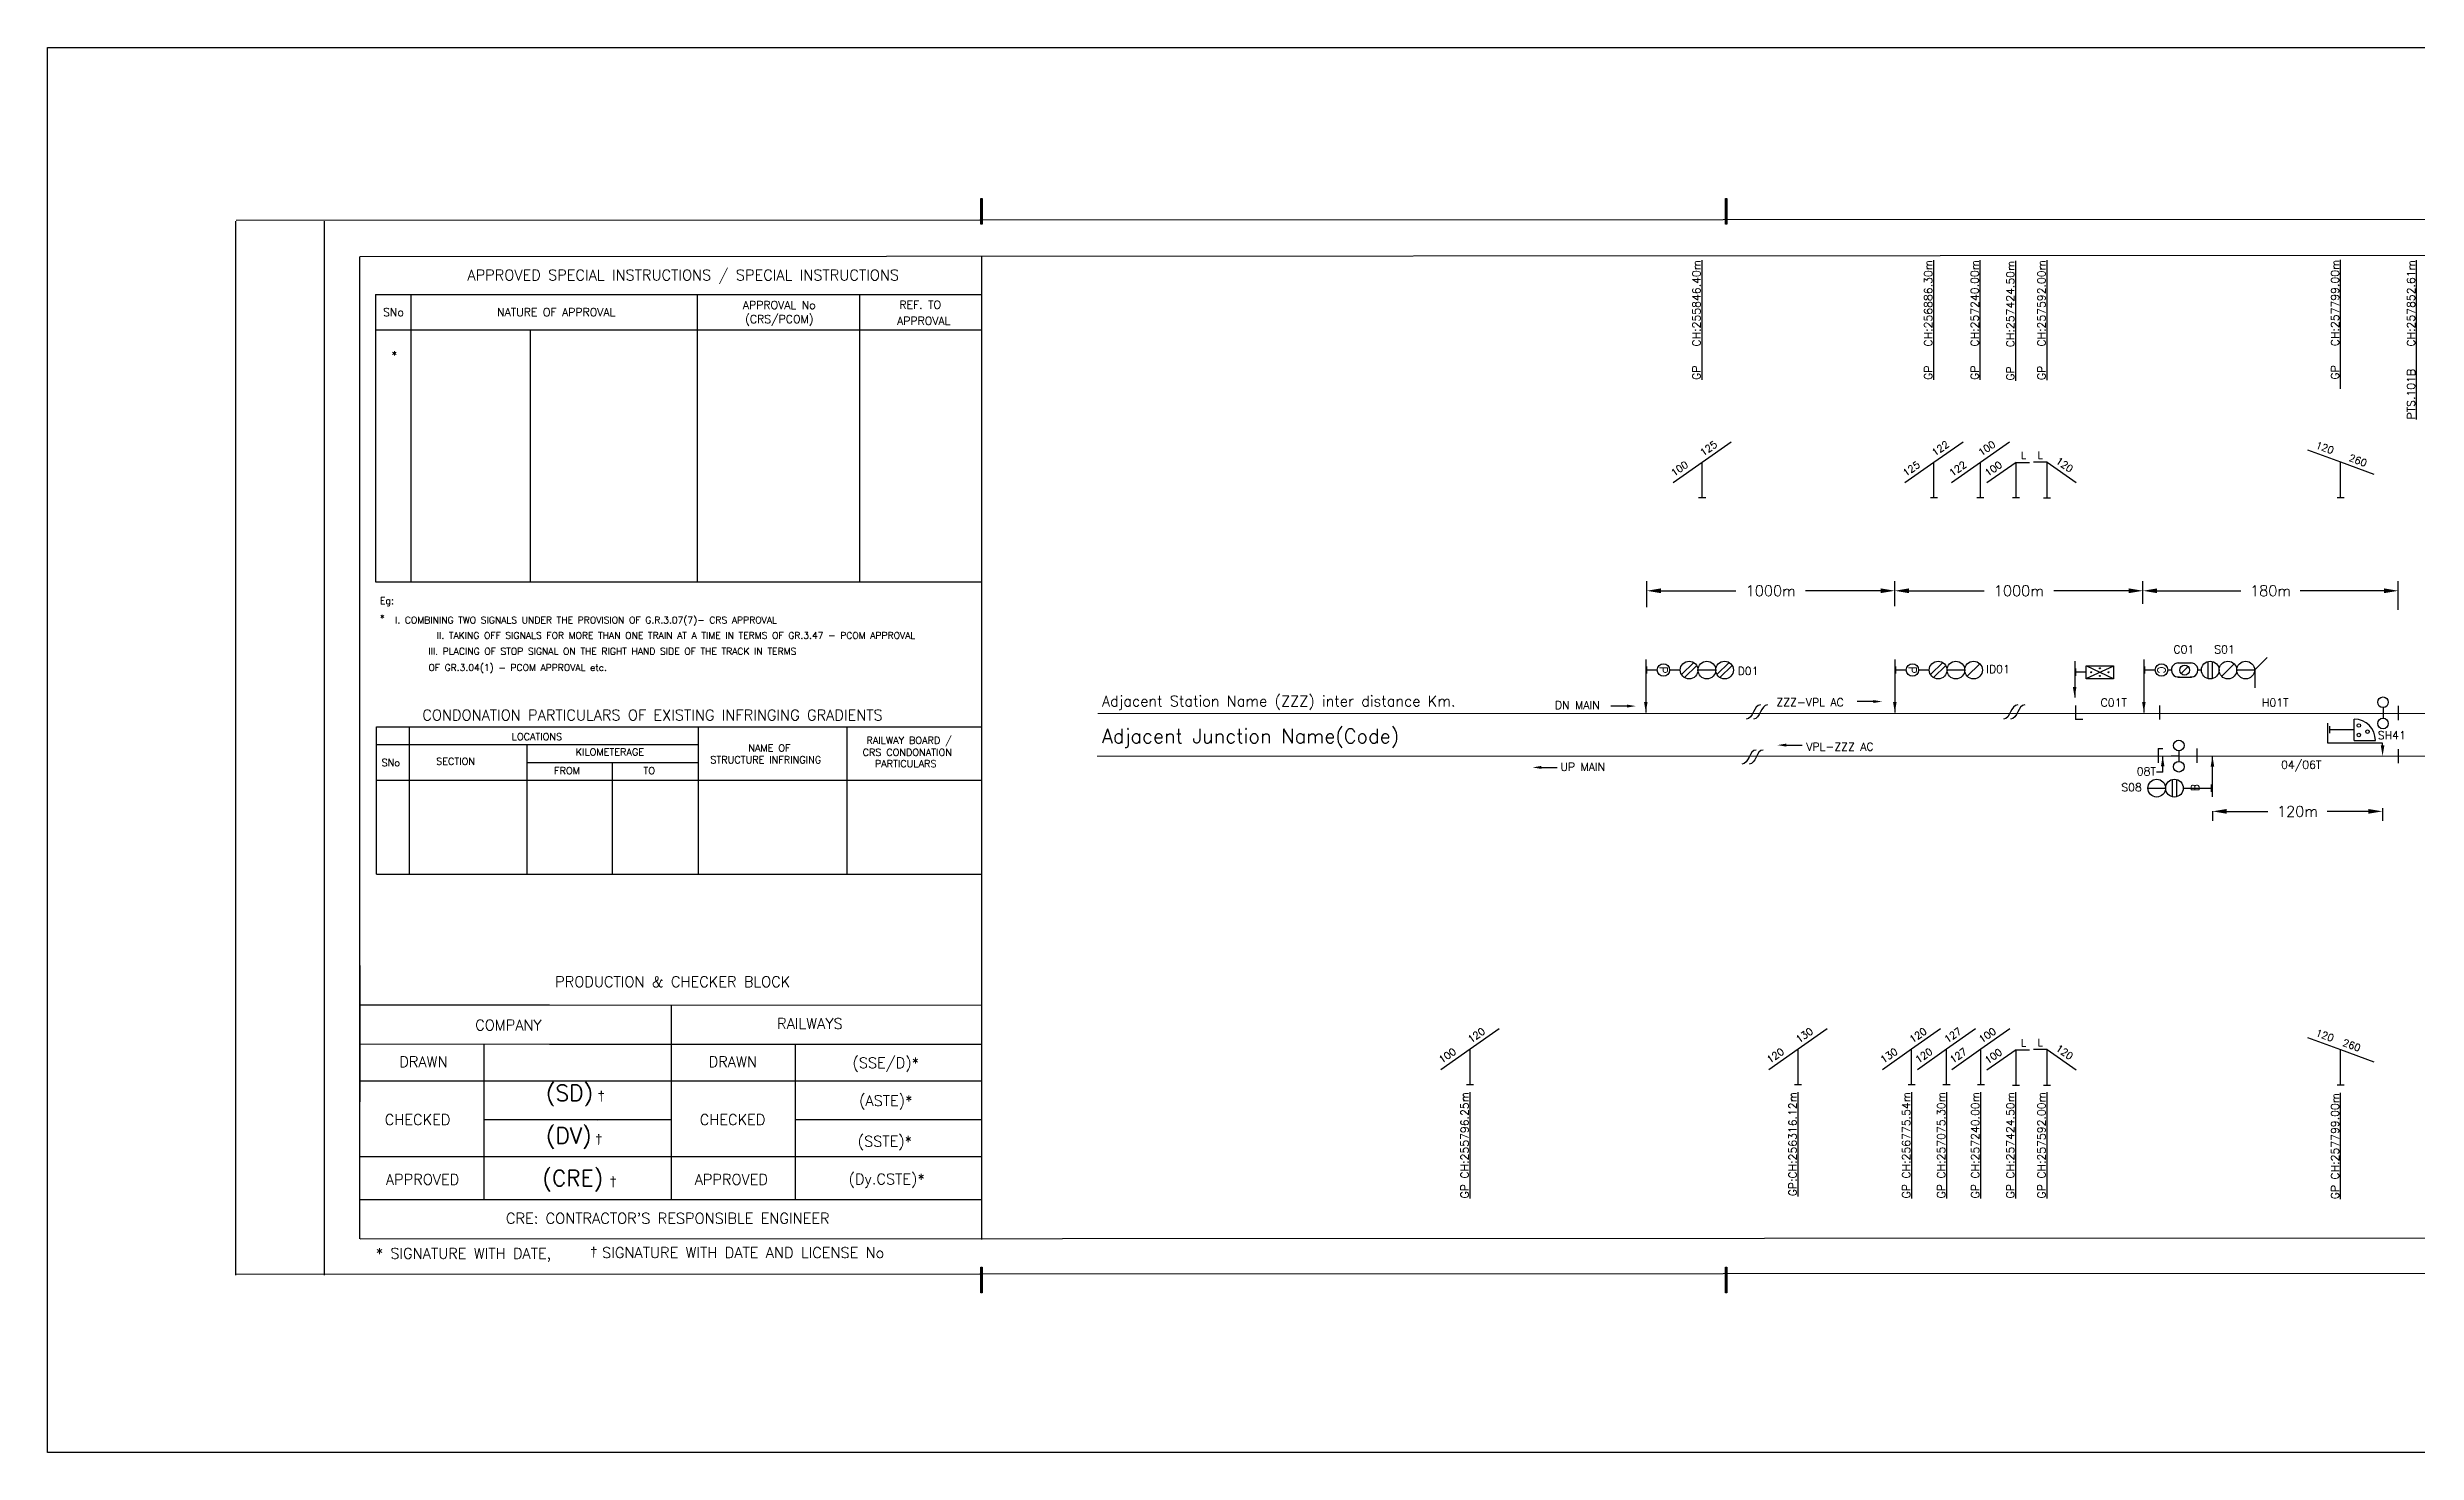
# Model space of a CAD drawing. Extents: x 2475 to 6205, y -9868 to 588.
# Drawn here: x 2475 to 2976, y -9868 to -9571 of the extents above; entities that cross this region are included whole.
import ezdxf
from ezdxf.enums import TextEntityAlignment as Align

# ---------------------------------------------------------------- set-up
doc = ezdxf.new("R2010")
doc.units = 0
doc.header["$LTSCALE"] = 0.5
doc.layers.get('0').update_dxf_attribs({"linetype": 'CONTINUOUS'})
doc.layers.get('DEFPOINTS').update_dxf_attribs({"linetype": 'CONTINUOUS'})
doc.layers.add('DIM', color=7, linetype='CONTINUOUS')
doc.styles.add('ROMANS', font='ROMANS.shx')
doc.dimstyles.get("Standard").update_dxf_attribs({"dimtxt": 0.18, "dimasz": 0.18, "dimexe": 0.18, "dimexo": 0.0625, "dimgap": 0.09, "dimtad": 0, "dimtih": 1, "dimtoh": 1, "dimdec": 4, "dimzin": 0, "dimdsep": 46, "dimtxsty": 'Standard', "dimcen": 0.09, "dimadec": 0, "dimazin": 0, "dimtfac": 1, "dimtdec": 4, "dimtofl": 0, "dimtmove": 0, "dimatfit": 3, "dimfxl": 1, "dimtolj": 1, "dimtzin": 0, "dimarcsym": 0})

# ---------------------------------------------------------------- blocks, each defined once
blk = doc.blocks.new('*D107')
at = {"color": 0, "lineweight": -2, "transparency": 16777216}
for p, q in [((2932.69, -9732.41), (2932.69, -9734.47)), ((2935.69, -9732.47), (2944.41, -9732.47)), ((2965.69, -9732.47), (2956.98, -9732.47)), ((2968.69, -9731.79), (2968.69, -9734.47))]:
    blk.add_line(p, q, dxfattribs=at)
at = {"color": 0, "transparency": 16777216}
for points in [[(2935.69, -9731.97), (2935.69, -9732.97), (2932.69, -9732.47)], [(2965.69, -9731.97), (2965.69, -9732.97), (2968.69, -9732.47)]]:
    blk.add_solid(points, dxfattribs=at)
at = {"layer": 'DEFPOINTS', "color": 0, "transparency": 16777216}
for p in [(2932.69, -9731.41), (2968.69, -9730.79), (2968.69, -9732.47)]:
    blk.add_point(p, dxfattribs=at)
at = {"color": 0, "transparency": 16777216, "insert": (2950.69, -9732.47), "char_height": 2.25, "attachment_point": 5, "style": 'ROMANS'}
blk.add_mtext('\\A1;120m', dxfattribs=at)
blk = doc.blocks.new('*D108')
at = {"color": 0, "lineweight": -2, "transparency": 16777216}
for p, q in [((2865.49, -9687.78), (2865.49, -9683.81)), ((2917.99, -9688.56), (2917.99, -9683.81)), ((2868.49, -9685.81), (2884.38, -9685.81)), ((2914.99, -9685.81), (2899.1, -9685.81))]:
    blk.add_line(p, q, dxfattribs=at)
at = {"color": 0, "transparency": 16777216}
for points in [[(2868.49, -9685.31), (2868.49, -9686.31), (2865.49, -9685.81)], [(2914.99, -9685.31), (2914.99, -9686.31), (2917.99, -9685.81)]]:
    blk.add_solid(points, dxfattribs=at)
at = {"layer": 'DEFPOINTS', "color": 0, "transparency": 16777216}
for p in [(2865.49, -9688.78), (2917.99, -9685.81), (2917.99, -9689.56)]:
    blk.add_point(p, dxfattribs=at)
at = {"color": 0, "transparency": 16777216, "insert": (2891.74, -9685.81), "char_height": 2.25, "attachment_point": 5, "style": 'ROMANS'}
blk.add_mtext('\\A1;1000m', dxfattribs=at)
blk = doc.blocks.new('*D109')
at = {"color": 0, "lineweight": -2, "transparency": 16777216}
for p, q in [((2917.99, -9688.56), (2917.99, -9683.81)), ((2971.99, -9689.87), (2971.99, -9683.81)), ((2920.99, -9685.81), (2938.71, -9685.81)), ((2968.99, -9685.81), (2951.28, -9685.81))]:
    blk.add_line(p, q, dxfattribs=at)
at = {"color": 0, "transparency": 16777216}
for points in [[(2920.99, -9685.31), (2920.99, -9686.31), (2917.99, -9685.81)], [(2968.99, -9685.31), (2968.99, -9686.31), (2971.99, -9685.81)]]:
    blk.add_solid(points, dxfattribs=at)
at = {"layer": 'DEFPOINTS', "color": 0, "transparency": 16777216}
for p in [(2917.99, -9685.81), (2917.99, -9689.56), (2971.99, -9690.87)]:
    blk.add_point(p, dxfattribs=at)
at = {"color": 0, "transparency": 16777216, "insert": (2944.99, -9685.81), "char_height": 2.25, "attachment_point": 5, "style": 'ROMANS'}
blk.add_mtext('\\A1;180m', dxfattribs=at)
blk = doc.blocks.new('PSIG_R')
at = {"color": 5}
for p, q in [((0, 15), (0, 0)), ((10.08, 10.7), (13.51, 14.14)), ((23.99, 13.76), (20.45, 10.23)), ((0.22, 13), (0.22, 11)), ((3.22, 12), (0.22, 12)), ((9.72, 12), (6.72, 12)), ((10.93, 9.86), (14.36, 13.29)), ((19.72, 12), (14.72, 12))]:
    blk.add_line(p, q, dxfattribs=at)
for centre, radius in [((4.97, 12), 1.75), ((12.22, 12), 2.5), ((17.22, 12), 2.5), ((22.22, 12), 2.5)]:
    blk.add_circle(centre, radius, dxfattribs=at)
blk.add_solid([(0.5, 3), (-0.5, 3), (0, 0)], dxfattribs=at)
at = {"color": 5, "style": 'ROMANS'}
blk.add_text('P', height=2.25, rotation=270, dxfattribs=at).set_placement((4.97, 12), align=Align.MIDDLE)
blk.add_attdef('SIGNO', text='', height=2.25, dxfattribs=at).set_placement((17.19, 17), align=Align.CENTER)
blk = doc.blocks.new('NSD')
at = {"color": 5}
for points in [[(0.81, 2.17), (0.15, 2), (-0.38, 1.55), (-0.81, 0.91), (-1.19, 0.17), (-1.57, -0.56), (-2, -1.2), (-2.52, -1.65), (-3.19, -1.83)], [(2.81, 2.17), (2.15, 2), (1.62, 1.55), (1.19, 0.91), (0.81, 0.17), (0.43, -0.56), (0, -1.2), (-0.52, -1.65), (-1.19, -1.83)]]:
    blk.add_lwpolyline(points, dxfattribs=at)
blk = doc.blocks.new('*D110')
at = {"color": 0, "lineweight": -2, "transparency": 16777216}
for p, q in [((2812.99, -9687.78), (2812.99, -9683.81)), ((2865.49, -9687.78), (2865.49, -9683.81)), ((2815.99, -9685.81), (2831.88, -9685.81)), ((2862.49, -9685.81), (2846.6, -9685.81))]:
    blk.add_line(p, q, dxfattribs=at)
at = {"color": 0, "transparency": 16777216}
for points in [[(2815.99, -9685.31), (2815.99, -9686.31), (2812.99, -9685.81)], [(2862.49, -9685.31), (2862.49, -9686.31), (2865.49, -9685.81)]]:
    blk.add_solid(points, dxfattribs=at)
at = {"layer": 'DEFPOINTS', "color": 0, "transparency": 16777216}
for p in [(2812.99, -9688.78), (2865.49, -9685.81), (2865.49, -9688.78)]:
    blk.add_point(p, dxfattribs=at)
at = {"color": 0, "transparency": 16777216, "insert": (2839.24, -9685.81), "char_height": 2.25, "attachment_point": 5, "style": 'ROMANS'}
blk.add_mtext('\\A1;1000m', dxfattribs=at)
blk = doc.blocks.new('*D111')
at = {"color": 0, "lineweight": -2, "transparency": 16777216}
for p, q in [((2812.99, -9689.29), (2812.99, -9683.81)), ((2865.49, -9689.05), (2865.49, -9683.81)), ((2815.99, -9685.81), (2831.88, -9685.81)), ((2862.49, -9685.81), (2846.6, -9685.81))]:
    blk.add_line(p, q, dxfattribs=at)
at = {"color": 0, "transparency": 16777216}
for points in [[(2815.99, -9685.31), (2815.99, -9686.31), (2812.99, -9685.81)], [(2862.49, -9685.31), (2862.49, -9686.31), (2865.49, -9685.81)]]:
    blk.add_solid(points, dxfattribs=at)
at = {"layer": 'DEFPOINTS', "color": 0, "transparency": 16777216}
for p in [(2865.49, -9685.81), (2812.99, -9690.29), (2865.49, -9690.05)]:
    blk.add_point(p, dxfattribs=at)
at = {"color": 0, "transparency": 16777216, "insert": (2839.24, -9685.81), "char_height": 2.25, "attachment_point": 5, "style": 'ROMANS'}
blk.add_mtext('\\A1;1000m', dxfattribs=at)

msp = doc.modelspace()

# ---------------------------------------------------------------- hatches: boundary and pattern name
at = {"true_color": 0x000000}
h = msp.add_hatch(color=18, dxfattribs=at)
h.dxf.hatch_style = 1
h.paths.add_polyline_path([(2672.3966, -9602.8332), (2672.1096, -9602.8332), (2672.1096, -9608.2577), (2672.3966, -9608.2577)])
h = msp.add_hatch(color=18, dxfattribs=at)
h.dxf.hatch_style = 1
h.paths.add_polyline_path([(2829.9394, -9602.8332), (2829.6524, -9602.8332), (2829.6524, -9608.2577), (2829.9394, -9608.2577)])
h = msp.add_hatch(color=18, dxfattribs=at)
h.dxf.hatch_style = 1
h.paths.add_polyline_path([(2672.3966, -9828.9164), (2672.1096, -9828.9164), (2672.1096, -9834.3409), (2672.3966, -9834.3409)])
h = msp.add_hatch(color=18, dxfattribs=at)
h.dxf.hatch_style = 1
h.paths.add_polyline_path([(2829.9394, -9828.9164), (2829.6524, -9828.9164), (2829.6524, -9834.3409), (2829.9394, -9834.3409)])

# ---------------------------------------------------------------- linework, layer by layer
at = {"color": 18, "true_color": 0x000000}
for p, q in [((2514.4206, -9607.6194), (2514.4206, -9830.5983)), ((2514.58, -9607.4143), (4562.288, -9606.3471)), ((4554.788, -9614.1035), (2540.7424, -9615.1443)), ((2540.6706, -9615.1443), (2540.6706, -9822.8947)), ((2672.257, -9615.0764), (2672.257, -9823.01)), ((2544.0248, -9623.1225), (2672.257, -9623.1225)), ((2544.0248, -9623.1225), (2544.0248, -9683.9211)), ((2551.5248, -9623.1225), (2551.5248, -9683.9211)), ((2612.1202, -9623.1225), (2612.1202, -9683.9211)), ((2646.4599, -9623.1225), (2646.4599, -9683.9211)), ((2544.0248, -9630.6225), (2672.257, -9630.6225)), ((2544.0248, -9630.6225), (2546.9774, -9630.6225)), ((2576.7332, -9630.6225), (2576.7332, -9683.9211)), ((2959.8078, -9643.073), (2959.8078, -9635.573)), ((2830.87, -9654.3602), (2824.7264, -9658.6621)), ((2879.9197, -9654.3602), (2873.776, -9658.6621)), ((2889.7455, -9654.3602), (2883.6019, -9658.6621)), ((2824.7264, -9658.6621), (2818.5828, -9662.9639)), ((2824.7264, -9666.1621), (2824.7264, -9658.6621)), ((2873.776, -9658.6621), (2867.6324, -9662.9639)), ((2873.776, -9666.1621), (2873.776, -9658.6621)), ((2883.6019, -9658.6621), (2877.4583, -9662.9639)), ((2883.6019, -9666.1621), (2883.6019, -9658.6621)), ((2891.1345, -9658.681), (2884.9909, -9662.9828)), ((2891.1345, -9666.181), (2891.1345, -9658.681)), ((2891.1345, -9658.681), (2893.9951, -9658.681)), ((2897.7078, -9658.6155), (2894.8049, -9658.6155)), ((2897.7078, -9658.6155), (2903.8515, -9662.9173)), ((2897.7078, -9666.1155), (2897.7078, -9658.6155)), ((2952.7697, -9655.9626), (2959.8078, -9658.5538)), ((2959.8078, -9658.5538), (2966.846, -9661.145)), ((2959.8078, -9666.0538), (2959.8078, -9658.5538)), ((2825.4764, -9666.1621), (2823.9764, -9666.1621)), ((2874.526, -9666.1621), (2873.026, -9666.1621)), ((2884.3519, -9666.1621), (2882.8519, -9666.1621)), ((2891.8845, -9666.181), (2890.3845, -9666.181)), ((2896.9578, -9666.1155), (2898.4578, -9666.1155)), ((2959.0578, -9666.0538), (2960.5578, -9666.0538)), ((2544.0248, -9683.9211), (2672.257, -9683.9211)), ((2812.8033, -9700.324), (2812.8033, -9711.574)), ((2812.9704, -9701.8273), (2812.9704, -9703.3273)), ((2815.2204, -9702.5773), (2812.9704, -9702.5773)), ((2820.0954, -9702.5773), (2817.8454, -9702.5773)), ((2820.3651, -9703.5462), (2822.9393, -9700.972)), ((2821.0015, -9704.1826), (2823.5757, -9701.6084)), ((2827.5954, -9702.5773), (2823.8454, -9702.5773)), ((2827.8651, -9703.5462), (2830.4393, -9700.972)), ((2828.5015, -9704.1826), (2831.0757, -9701.6084)), ((2903.5445, -9700.7289), (2903.5445, -9708.3952)), ((2903.6944, -9702.277), (2903.6944, -9703.777)), ((2906.0201, -9703.027), (2903.6944, -9703.0217)), ((2906.0318, -9701.7039), (2911.7131, -9704.3562)), ((2906.0866, -9704.329), (2911.6596, -9701.7651)), ((2918.1783, -9700.324), (2918.1783, -9711.574)), ((2918.3454, -9701.8273), (2918.3454, -9703.3273)), ((2920.5954, -9702.5773), (2918.3454, -9702.5773)), ((2924.0103, -9702.5773), (2923.2204, -9702.5773)), ((2925.3661, -9704.0557), (2928.2533, -9704.0561)), ((2925.375, -9701.0806), (2928.2622, -9701.081)), ((2926.0689, -9703.3402), (2927.5538, -9701.8552)), ((2930.3454, -9702.5773), (2929.636, -9702.5773)), ((2931.7704, -9704.3975), (2931.7704, -9700.7571)), ((2932.6704, -9704.3975), (2932.6704, -9700.7571)), ((2937.2962, -9701.2515), (2934.6446, -9703.9031)), ((2941.5954, -9702.5773), (2937.8454, -9702.5773)), ((2941.5954, -9702.5773), (2944.2471, -9699.9257)), ((2941.651, -9702.5774), (2941.6531, -9706.3274)), ((2860.9322, -9709.2383), (2857.5572, -9709.2383)), ((2544.2676, -9745.74), (2544.2676, -9714.6029)), ((2544.2676, -9714.6029), (2672.257, -9714.6029)), ((2551.1319, -9714.6029), (2551.1319, -9745.74)), ((2612.3198, -9714.6029), (2612.3198, -9745.74)), ((2643.724, -9714.6029), (2643.724, -9745.74)), ((2808.7948, -9710.2028), (2805.4198, -9710.2028)), ((2903.7408, -9710.074), (2903.7408, -9713.074)), ((2903.7408, -9710.074), (2903.7408, -9713.074)), ((2905.2408, -9713.074), (2903.7408, -9713.074)), ((2905.2408, -9713.074), (2903.7408, -9713.074)), ((2921.4783, -9710.074), (2921.4783, -9713.074)), ((2957.4238, -9714.451), (2957.4238, -9715.951)), ((2962.6738, -9717.451), (2962.6738, -9712.951)), ((2968.7804, -9710.5181), (2968.7804, -9712.7681)), ((2971.9908, -9710.1564), (2971.9908, -9713.1564)), ((2971.9908, -9710.2065), (2971.9908, -9713.2065)), ((2544.3159, -9718.3529), (2612.3198, -9718.3529)), ((2576.0738, -9718.3529), (2576.0738, -9745.74)), ((2842.5235, -9718.4604), (2845.8985, -9718.4604)), ((2921.1774, -9719.1995), (2921.1774, -9722.1995)), ((2921.1803, -9719.2009), (2921.1803, -9722.2009)), ((2925.5762, -9719.6569), (2925.5762, -9721.9069)), ((2929.3917, -9719.2009), (2929.3917, -9722.2009)), ((2962.6738, -9715.201), (2957.4238, -9715.1955)), ((2962.6738, -9717.451), (2967.1738, -9717.451)), ((2968.6908, -9718.537), (2968.6908, -9718.0429)), ((2971.9908, -9719.287), (2971.9908, -9722.287)), ((2576.0738, -9722.1029), (2612.3198, -9722.1029)), ((2594.0821, -9722.1029), (2594.0821, -9745.74)), ((2790.7055, -9723.1791), (2794.0805, -9723.1791)), ((2922.1669, -9724.1693), (2920.8807, -9724.1693)), ((2922.1669, -9724.1693), (2922.1669, -9720.7069)), ((2932.6919, -9729.398), (2932.6919, -9720.788)), ((2544.2683, -9725.8529), (2672.257, -9725.8529)), ((2919.0249, -9727.5628), (2922.7749, -9727.5628)), ((2924.1999, -9725.7426), (2924.1999, -9729.383)), ((2925.0999, -9725.7426), (2925.0999, -9729.383)), ((2926.5249, -9727.5628), (2932.5249, -9727.5682)), ((2932.5249, -9728.3128), (2932.5249, -9726.8128)), ((2544.2706, -9745.74), (2672.257, -9745.74)), ((2540.6877, -9765.0449), (2540.6831, -9822.8943)), ((2580.8688, -9773.5017), (2540.7251, -9773.499)), ((2672.257, -9773.5079), (2580.8688, -9773.5017)), ((2606.6039, -9773.5017), (2606.6039, -9814.6293)), ((2781.7536, -9778.5099), (2775.6099, -9782.8117)), ((2851.1499, -9778.5099), (2845.0062, -9782.8117)), ((2875.1814, -9778.5099), (2869.0377, -9782.8117)), ((2882.5727, -9778.5099), (2876.4291, -9782.8117)), ((2889.8559, -9778.5099), (2883.7123, -9782.8117)), ((2580.8688, -9781.7542), (2540.7248, -9781.7515)), ((2567.037, -9814.628), (2567.0372, -9781.7528)), ((2672.257, -9781.7603), (2580.8685, -9781.7542)), ((2632.9009, -9814.6307), (2632.901, -9781.7555)), ((2775.6099, -9782.8117), (2769.4663, -9787.1135)), ((2775.6099, -9790.3117), (2775.6099, -9782.8117)), ((2845.0062, -9782.8117), (2838.8626, -9787.1135)), ((2845.0062, -9790.3117), (2845.0062, -9782.8117)), ((2869.0377, -9782.8117), (2862.8941, -9787.1135)), ((2869.0377, -9790.3117), (2869.0377, -9782.8117)), ((2876.4291, -9782.8117), (2870.2854, -9787.1135)), ((2876.4291, -9790.3117), (2876.4291, -9782.8117)), ((2883.7123, -9782.8117), (2877.5686, -9787.1135)), ((2883.7123, -9790.3117), (2883.7123, -9782.8117)), ((2891.1345, -9782.9362), (2884.9909, -9787.238)), ((2891.1345, -9790.4362), (2891.1345, -9782.9362)), ((2891.1345, -9782.9362), (2893.9951, -9782.9362)), ((2897.7078, -9782.8706), (2894.8049, -9782.8706)), ((2897.7078, -9782.8706), (2903.8515, -9787.1724)), ((2897.7078, -9790.3706), (2897.7078, -9782.8706)), ((2952.7697, -9780.2852), (2959.8078, -9782.8764)), ((2959.8078, -9790.3764), (2959.8078, -9782.8764)), ((2959.8078, -9782.8764), (2966.846, -9785.4675)), ((2580.8688, -9789.5667), (2540.7244, -9789.564)), ((2672.257, -9789.5729), (2580.8682, -9789.5667)), ((2776.3599, -9790.3117), (2774.8599, -9790.3117)), ((2845.7562, -9790.3117), (2844.2562, -9790.3117)), ((2869.7877, -9790.3117), (2868.2877, -9790.3117)), ((2877.1791, -9790.3117), (2875.6791, -9790.3117)), ((2884.4623, -9790.3117), (2882.9623, -9790.3117)), ((2891.8845, -9790.4362), (2890.3845, -9790.4362)), ((2896.9578, -9790.3706), (2898.4578, -9790.3706)), ((2960.5578, -9790.3764), (2959.0578, -9790.3764)), ((2606.6039, -9797.7439), (2567.0371, -9797.7429)), ((2591.015, -9797.9177), (2591.014, -9797.9177)), ((2672.257, -9797.7502), (2632.9009, -9797.7476)), ((2580.8688, -9805.5552), (2540.7238, -9805.5525)), ((2672.257, -9805.5614), (2580.8675, -9805.5552)), ((2580.8688, -9814.6293), (2540.7234, -9814.6266)), ((2672.257, -9814.6355), (2580.8671, -9814.6293)), ((2540.7768, -9822.8943), (4554.788, -9821.8492)), ((2514.58, -9830.3932), (4562.288, -9829.3266))]:
    msp.add_line(p, q, dxfattribs=at)
at = {"color": 18, "ltscale": 5, "true_color": 0x000000}
msp.add_line((2533.1706, -9607.6199), (2533.1706, -9830.5983), dxfattribs=at)
at = {"color": 18, "true_color": 0x000000}
for points in [[(2474.6115, -9570.8647), (4590.6897, -9570.8647), (4590.6897, -9868.1189), (2474.6115, -9868.1189)], [(2672.1096, -9602.8332), (2672.3966, -9602.8332), (2672.3966, -9608.2577), (2672.1096, -9608.2577)], [(2829.6524, -9602.8332), (2829.9394, -9602.8332), (2829.9394, -9608.2577), (2829.6524, -9608.2577)], [(2911.7679, -9704.4135), (2906.0098, -9704.4135), (2906.0098, -9701.6692), (2911.7679, -9701.6692)], [(2672.1096, -9828.9164), (2672.3966, -9828.9164), (2672.3966, -9834.3409), (2672.1096, -9834.3409)], [(2829.6524, -9828.9164), (2829.9394, -9828.9164), (2829.9394, -9834.3409), (2829.6524, -9834.3409)]]:
    msp.add_lwpolyline(points, close=True, dxfattribs=at)
at = {"color": 18, "true_color": 0x000000, "const_width": 0.225}
for points in [[(2696.8564, -9711.787), (3365.0875, -9711.787)], [(2696.6539, -9720.787), (3735.6859, -9720.787)]]:
    msp.add_lwpolyline(points, dxfattribs=at)
at = {"color": 18, "true_color": 0x000000}
for points in [[(2968.6908, -9718.0429), (2957.1214, -9718.0429), (2957.1214, -9713.838)], [(2921.1774, -9719.1995), (2922.204, -9719.1995)], [(2925.5988, -9720.787), (2923.9354, -9720.787)]]:
    msp.add_lwpolyline(points, dxfattribs=at)
for centre, radius in [((2816.5329, -9702.5773), 1.3125), ((2821.9704, -9702.5773), 1.875), ((2825.7204, -9702.5773), 1.875), ((2829.4704, -9702.5773), 1.875), ((2907.0413, -9703.0345), 0.1031), ((2908.8919, -9702.2144), 0.1031), ((2908.8919, -9703.813), 0.1031), ((2910.7219, -9703.0345), 0.1031), ((2921.9079, -9702.5773), 1.3125), ((2926.8113, -9702.5977), 1.05), ((2932.2204, -9702.5773), 1.875), ((2935.9704, -9702.5773), 1.875), ((2939.7204, -9702.5773), 1.875), ((2968.7804, -9709.3931), 1.125), ((2963.6775, -9714.3106), 0.375), ((2968.7804, -9713.8931), 1.125), ((2925.5762, -9718.5319), 1.125), ((2963.6775, -9716.3138), 0.375), ((2965.5028, -9715.6009), 0.375), ((2925.5762, -9723.0319), 1.125), ((2920.8999, -9727.5628), 1.875), ((2924.6499, -9727.5628), 1.875)]:
    msp.add_circle(centre, radius, dxfattribs=at)
for centre, radius, start, end in [((2925.4967, -9702.5663), 1.4864, 88.120249, 277.635276), ((2928.1496, -9702.5663), 1.4864, 262.454334, 92.249791), ((2962.6738, -9717.451), 4.5, 0, 90)]:
    msp.add_arc(centre, radius, start, end, dxfattribs=at)
for points in [[(2813.1783, -9709.324), (2812.4283, -9709.324), (2812.8033, -9711.574)], [(2860.9322, -9708.9258), (2860.9322, -9709.5508), (2862.8072, -9709.2383)], [(2903.9195, -9706.1623), (2903.1695, -9706.1623), (2903.5445, -9708.4123)], [(2918.5533, -9709.324), (2917.8033, -9709.324), (2918.1783, -9711.574)], [(2808.7948, -9709.8903), (2808.7948, -9710.5153), (2810.6698, -9710.2028)], [(2842.5235, -9718.7729), (2842.5235, -9718.1479), (2840.6485, -9718.4604)], [(2969.0658, -9718.537), (2968.3158, -9718.537), (2968.6908, -9720.787)], [(2790.7055, -9723.4916), (2790.7055, -9722.8666), (2788.8305, -9723.1791)], [(2921.7917, -9722.9559), (2922.5417, -9722.9559), (2922.1667, -9720.7059)], [(2932.3167, -9723.037), (2933.0667, -9723.037), (2932.6917, -9720.787)]]:
    msp.add_solid(points, dxfattribs=at)

# ---------------------------------------------------------------- block references
at = {"color": 0}
ref = msp.add_blockref('PSIG_R', (2865.4908, -9711.574), dxfattribs=dict(at, xscale=0.75, yscale=0.75, zscale=0.75))
ref.add_attrib('SIGNO', 'ID01', dxfattribs={"height": 1.6875, "style": 'ROMANS'}).set_placement((2887.3346, -9703.2159), align=Align.CENTER)
at = {"xscale": 0.75, "yscale": 0.75, "zscale": 0.75}
for p in [(2836.4565, -9711.574), (2835.5327, -9721.1199)]:
    msp.add_blockref('NSD', p, dxfattribs=at)
at = {"color": 18, "true_color": 0x000000, "xscale": 0.75, "yscale": 0.75, "zscale": 0.75}
msp.add_blockref('NSD', (2890.8823, -9711.574), dxfattribs=at)

# ---------------------------------------------------------------- texts
at = {"color": 18, "true_color": 0x000000, "style": 'ROMANS'}
for s, height, p in [('APPROVED SPECIAL INSTRUCTIONS / SPECIAL INSTRUCTIONS', 2.25, (2609.1361, -9619.1781)), ('APPROVAL No', 1.6875, (2629.4709, -9625.3701)), ('REF. TO', 1.6875, (2659.2811, -9625.3047)), ('SNo', 1.6875, (2547.8235, -9626.8725)), ('NATURE OF APPROVAL', 1.6875, (2582.2729, -9626.8725)), ('(CRS/PCOM)', 1.6875, (2629.4709, -9628.4551)), ('APPROVAL', 1.6875, (2660.0311, -9628.7047)), ('*', 1.6875, (2548.025, -9635.9367)), ('*', 1.425, (2545.4675, -9691.5785)), ('II. TAKING OFF SIGNALS FOR MORE THAN ONE TRAIN AT A TIME IN TERMS OF GR.3.47 - PCOM APPROVAL', 1.425, (2607.6079, -9695.2625)), ('III. PLACING OF STOP SIGNAL ON THE RIGHT HAND SIDE OF THE TRACK IN TERMS ', 1.425, (2594.6205, -9698.6114)), (' OF GR.3.04(1) - PCOM APPROVAL etc.', 1.425, (2573.6242, -9702.1549))]:
    msp.add_text(s, height=height, dxfattribs=at).set_placement(p, align=Align.MIDDLE)
for s, p in [('%%UGP   CH:255846.40m', (2824.3577, -9615.8407)), ('%%UGP   CH:256886.30m', (2873.4073, -9615.8407)), ('%%UGP   CH:257240.00m', (2883.2332, -9615.8407)), ('%%UGP   CH:257424.50m', (2890.7731, -9615.9971)), ('%%UGP   CH:257592.00m', (2897.3701, -9615.8627)), ('%%UGP   CH:257799.00m', (2959.4701, -9615.7718)), ('%%UPTS.101B   CH:257852.61m', (2975.5531, -9615.8711)), ('%%UGP CH:255796.25m', (2775.3188, -9791.8537)), ('%%UGP:CH:256316.12m', (2844.7151, -9791.8537)), ('%%UGP CH:256775.54m', (2868.7466, -9791.8537)), ('%%UGP CH:257075.30m', (2876.1379, -9791.8537)), ('%%UGP CH:257240.00m', (2883.3435, -9791.8537)), ('%%UGP CH:257424.50m', (2890.7746, -9791.8533)), ('%%UGP CH:257592.00m', (2897.3701, -9791.8758)), ('%%UGP CH:257799.00m', (2959.4701, -9792.0487))]:
    msp.add_text(s, height=1.6875, rotation=90, dxfattribs=at).set_placement(p, align=Align.RIGHT)
for s, height, p in [('Eg:', 1.425, (2544.985, -9688.6087)), ('I. COMBINING TWO SIGNALS UNDER THE PROVISION OF G.R.3.07(7)- CRS APPROVAL', 1.425, (2548.1621, -9692.7147)), ('CONDONATION PARTICULARS OF EXISTING INFRINGING GRADIENTS', 2.25, (2553.9478, -9713.2255)), ('LOCATIONS', 1.5, (2572.8598, -9717.4326)), ('KILOMETERAGE', 1.5, (2586.3929, -9720.6424)), ('CRS CONDONATION ', 1.5, (2647.087, -9720.7316)), ('RAILWAY BOARD /', 1.5, (2647.9096, -9718.205)), ('SNo', 1.5, (2545.3075, -9722.8947)), (' SECTION', 1.5, (2555.8381, -9722.6519)), ('FROM', 1.5, (2581.8211, -9724.6115)), ('TO', 1.5, (2600.7212, -9724.6115)), ('PARTICULARS', 1.5, (2649.6874, -9723.1566))]:
    msp.add_text(s, height=height, dxfattribs=at).set_placement(p)
for s, rotation, p in [('P', 270, (2816.5329, -9702.5773)), ('C', 270, (2921.9079, -9702.5773)), ('B', 90, (2929.0065, -9727.4813))]:
    msp.add_text(s, height=1.6875, rotation=rotation, dxfattribs=at).set_placement(p, align=Align.MIDDLE)
for s, height, p in [('Adjacent Station Name (ZZZ) inter distance Km.', 2.25, (2697.7268, -9710.9482)), ('ZZZ-VPL AC', 1.6875, (2840.439, -9710.7538)), ('Adjacent Junction Name(Code)', 3, (2697.7296, -9718.943)), ('VPL-ZZZ AC', 1.6875, (2846.7604, -9720.1461))]:
    msp.add_text(s, height=height, dxfattribs=at).set_placement(p, align=Align.BOTTOM_LEFT)
for s, p in [('DN MAIN', (2793.5806, -9709.9776)), ('UP MAIN', (2794.7279, -9723.0554))]:
    msp.add_text(s, height=1.6875, dxfattribs=at).set_placement(p, align=Align.MIDDLE_LEFT)
for s, p in [('C01T', (2914.6022, -9710.3094)), ('H01T', (2948.794, -9710.3094))]:
    msp.add_text(s, height=1.6875, dxfattribs=at).set_placement(p, align=Align.RIGHT)
msp.add_text('04/06T', height=1.6875, dxfattribs=at).set_placement((2955.7401, -9723.9635), align=Align.BOTTOM_RIGHT)
for s, p in [('PRODUCTION & CHECKER BLOCK', (2606.9272, -9768.5065)), ('COMPANY', (2572.1652, -9777.6702)), ('RAILWAYS', (2635.9379, -9777.3659)), ('DRAWN', (2554.1737, -9785.433)), ('DRAWN', (2619.6286, -9785.433)), ('(SSE/D)*', (2651.9884, -9785.6702)), ('(ASTE)*', (2651.9884, -9793.6697)), ('CHECKED', (2552.9401, -9797.6802)), ('CHECKED', (2619.5803, -9797.6802)), ('(SSTE)*', (2651.7931, -9802.2545)), ('APPROVED', (2553.9958, -9810.3388)), ('APPROVED', (2619.3138, -9810.3388)), ('(Dy.CSTE)*', (2652.1838, -9810.2539)), ("CRE: CONTRACTOR'S RESPONSIBLE ENGINEER", (2605.8636, -9818.5538))]:
    msp.add_text(s, height=2.25, dxfattribs=at).set_placement(p, align=Align.MIDDLE_CENTER)
at = {"color": 18, "true_color": 0x000000, "insert": (2613.9953, -9718.314), "char_height": 1.5, "width": 27.752597, "attachment_point": 1, "style": 'ROMANS'}
msp.add_mtext('\\pi8.91201;NAME OF \\P\\pi0.8763;STRUCTURE INFRINGING', dxfattribs=at)
at = {"color": 18, "true_color": 0x000000, "attachment_point": 1, "style": 'ROMANS'}
for s, width, heights, insert, char_height in [('(SD)', 23.214917, [11.7421], (2580.0933, -9790.3501), 3.375), ('{\\fArial|b0|i0|c0|p34;\\H1.08333x;\\C256;†}', 5.489766, [5.8682], (2591.0231, -9791.634), 1.875), ('(DV)', 23.214917, [11.7421], (2580.0933, -9799.3501), 3.375), ('{\\fArial|b0|i0|c0|p34;\\H1.08333x;\\C256;†}', 5.489766, [5.8682], (2590.4832, -9800.8214), 1.875), ('(CRE)', 23.214917, [11.7421], (2579.3433, -9808.3501), 3.375), ('{\\fArial|b0|i0|c0|p34;\\H1.08333x;\\C256;†}', 5.489766, [5.8682], (2593.525, -9809.7699), 1.875), ('* SIGNATURE WITH DATE, ', 230.51363, [11.7421], (2544.0933, -9824.8501), 2.25), ('{\\fArial|b0|i0|c0|p34;\\H1.08333x;\\C256;†}', 5.489766, [5.8682], (2589.4153, -9824.6577), 1.875), ('SIGNATURE WITH DATE AND LICENSE No', 230.51363, [11.7421], (2591.9881, -9824.6906), 2.25)]:
    msp.add_mtext_dynamic_manual_height_columns(s, width=width, gutter_width=11.25, heights=heights, dxfattribs=dict(at, insert=insert, char_height=char_height))
at = {"color": 18, "true_color": 0x000000, "style": 'ROMANS'}
for tag, p, rotation in [('125', (2824.9223, -9657.3968), 35), ('122', (2873.9719, -9657.3968), 35), ('100', (2883.7978, -9657.3968), 35), ('120', (2954.4022, -9655.579), 339.788332), ('100', (2818.7787, -9661.6987), 35), ('125', (2867.8283, -9661.6987), 35), ('122', (2877.6542, -9661.6987), 35), ('100', (2885.1868, -9661.7176), 35), ('120', (2899.3842, -9658.6613), 325), ('260', (2961.4066, -9658.2594), 339.788332), ('120', (2775.8058, -9781.5465), 35), ('130', (2845.2021, -9781.5465), 35), ('120', (2869.2336, -9781.5465), 35), ('127', (2876.625, -9781.5465), 35), ('100', (2883.9082, -9781.5465), 35), ('120', (2954.4022, -9779.9016), 339.788332), ('100', (2769.6622, -9785.8483), 35), ('120', (2839.0585, -9785.8483), 35), ('130', (2863.09, -9785.8483), 35), ('120', (2870.4814, -9785.8483), 35), ('127', (2877.7646, -9785.8483), 35), ('100', (2885.1868, -9785.9727), 35), ('120', (2899.3842, -9782.9164), 325), ('260', (2960.0746, -9781.9967), 339.788332)]:
    msp.add_attdef(tag, p, 'XXX', height=1.5, rotation=rotation, dxfattribs=at)
for tag, text, height, p in [('L', '', 1.5, (2892.7478, -9657.931)), ('L', 'XXX', 1.5, (2896.2288, -9657.8654)), ('C01', 'SXXA', 1.6875, (2926.6486, -9699.0587)), ('S01', 'SXX', 1.6875, (2935.247, -9699.0587)), ('D01', 'SXYZ', 1.6875, (2834.4392, -9703.6202)), ('L', '', 1.5, (2892.7478, -9782.1862)), ('L', 'XXX', 1.5, (2896.2288, -9782.1206))]:
    msp.add_attdef(tag, text=text, height=height, dxfattribs=at).set_placement(p, align=Align.CENTER)
msp.add_attdef('SH41', text='Sh', height=1.6875, dxfattribs=at).set_placement((2973.6085, -9716.3736), align=Align.MIDDLE_RIGHT)
msp.add_attdef('S08', (2913.4068, -9728.2285), 'SXX', height=1.6875, dxfattribs=at)
at = {"layer": 'DIM', "color": 18, "ltscale": 5, "true_color": 0x000000, "style": 'ROMANS'}
msp.add_attdef('08T', text='Sh', height=1.6875, dxfattribs=at).set_placement((2916.6723, -9724.0219), align=Align.MIDDLE_LEFT)

# ---------------------------------------------------------------- dimensions: what is measured, and where the dimension line sits
at = {"color": 18, "true_color": 0x000000}
for base, p1, p2, text, picture, middle in [((2865.4908, -9685.8094), (2812.9908, -9688.7814), (2865.4908, -9688.7814), '1000m', '*D110', (2839.2408, -9685.8094)), ((2865.4908, -9685.8094), (2812.9908, -9690.2903), (2865.4908, -9690.0458), '1000m', '*D111', (2839.2408, -9685.8094)), ((2917.9908, -9685.8094), (2865.4908, -9688.7814), (2917.9908, -9689.56), '1000m', '*D108', (2891.7408, -9685.8094)), ((2917.9908, -9685.8094), (2971.9908, -9690.8731), (2917.9908, -9689.56), '180m', '*D109', (2944.9908, -9685.8094))]:
    dim = msp.add_linear_dim(base=base, p1=p1, p2=p2, text=text, dimstyle='Standard', override={"dimtxt": 2.25, "dimasz": 3, "dimexe": 2, "dimexo": 1, "dimgap": 2, "dimdec": 2, "dimlfac": 2.5, "dimpost": 'm', "dimtxsty": 'ROMANS'}, dxfattribs=at)
    dim.commit()
    dim.dimension.update_dxf_attribs({"geometry": picture, "text_midpoint": middle})
dim = msp.add_linear_dim(base=(2968.6908, -9732.4722), p1=(2932.6908, -9731.4074), p2=(2968.6908, -9730.7895), angle=180, text='120m', dimstyle='Standard', override={"dimtxt": 2.25, "dimasz": 3, "dimexe": 2, "dimexo": 1, "dimgap": 2, "dimdec": 2, "dimlfac": 2.5, "dimpost": 'm', "dimtxsty": 'ROMANS'}, dxfattribs=at)
dim.commit()
dim.dimension.update_dxf_attribs({"geometry": '*D107', "text_midpoint": (2950.6908, -9732.4722)})

doc.saveas('drawing.dxf')
